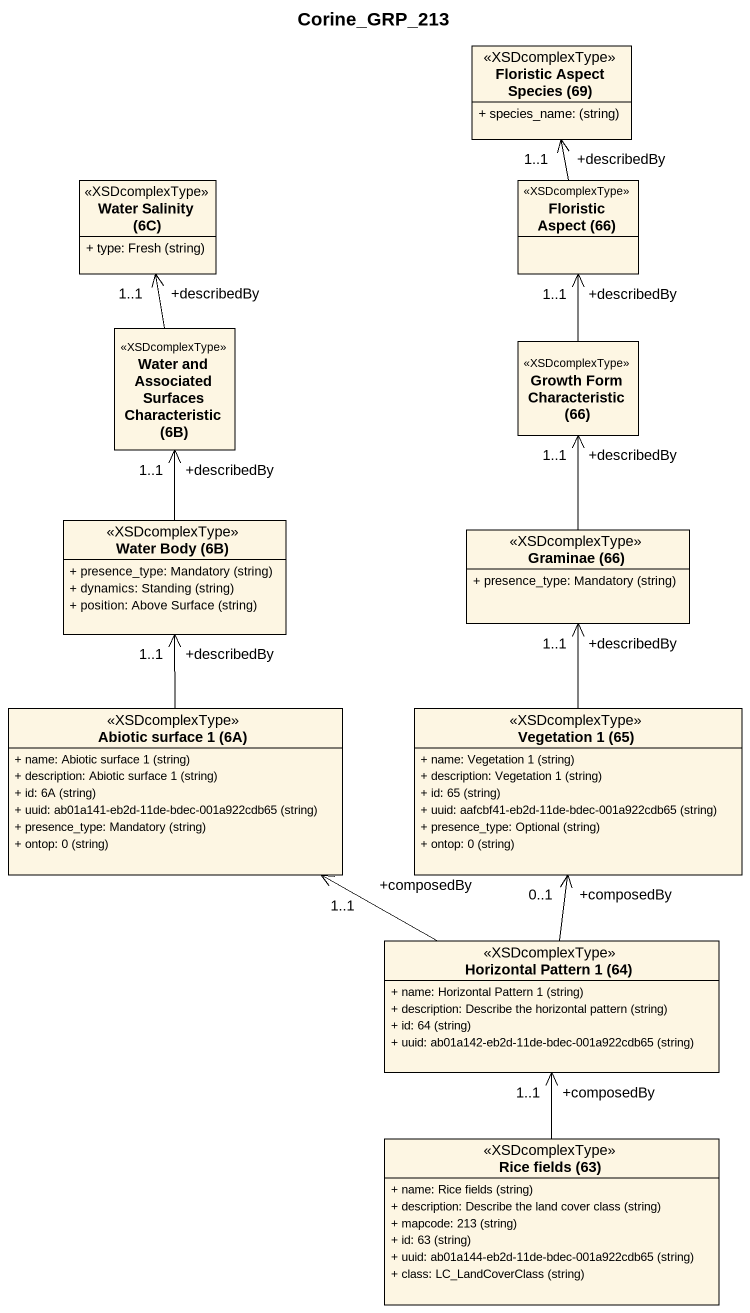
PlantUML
@startuml
title Corine_GRP_213
hide circle
hide empty members
skinparam classAttributeIconSize 0
class "Floristic Aspect Species (69)" as Floristic_Aspect_Species_69 <<XSDcomplexType>> {
  {field} + species_name: (string)
}
class "Water Salinity (6C)" as Water_Salinity_6C <<XSDcomplexType>> {
  {field} + type: Fresh (string)
}
class "Floristic Aspect (66)" as Floristic_Aspect_66 <<XSDcomplexType>>
class "Water and Associated Surfaces Characteristic (6B)" as Water_and_Associated <<XSDcomplexType>>
class "Growth Form Characteristic (66)" as Growth_Form_Characteristic <<XSDcomplexType>>
class "Water Body (6B)" as Water_Body_6B <<XSDcomplexType>> {
  {field} + presence_type: Mandatory (string)
  {field} + dynamics: Standing (string)
  {field} + position: Above Surface (string)
}
class "Graminae (66)" as Graminae_66 <<XSDcomplexType>> {
  {field} + presence_type: Mandatory (string)
}
class "Abiotic surface 1 (6A)" as Abiotic_surface_1_6A <<XSDcomplexType>> {
  {field} + name: Abiotic surface 1 (string)
  {field} + description: Abiotic surface 1 (string)
  {field} + id: 6A (string)
  {field} + uuid: ab01a141-eb2d-11de-bdec-001a922cdb65 (string)
  {field} + presence_type: Mandatory (string)
  {field} + ontop: 0 (string)
}
class "Vegetation 1 (65)" as Vegetation_1_65 <<XSDcomplexType>> {
  {field} + name: Vegetation 1 (string)
  {field} + description: Vegetation 1 (string)
  {field} + id: 65 (string)
  {field} + uuid: aafcbf41-eb2d-11de-bdec-001a922cdb65 (string)
  {field} + presence_type: Optional (string)
  {field} + ontop: 0 (string)
}
class "Horizontal Pattern 1 (64)" as Horizontal_Pattern_1_64 <<XSDcomplexType>> {
  {field} + name: Horizontal Pattern 1 (string)
  {field} + description: Describe the horizontal pattern (string)
  {field} + id: 64 (string)
  {field} + uuid: ab01a142-eb2d-11de-bdec-001a922cdb65 (string)
}
class "Rice fields (63)" as Rice_fields_63 <<XSDcomplexType>> {
  {field} + name: Rice fields (string)
  {field} + description: Describe the land cover class (string)
  {field} + mapcode: 213 (string)
  {field} + id: 63 (string)
  {field} + uuid: ab01a144-eb2d-11de-bdec-001a922cdb65 (string)
  {field} + class: LC_LandCoverClass (string)
}
Floristic_Aspect_66 -up-> "+describedBy\n1..1" Floristic_Aspect_Species_69
Water_and_Associated -up-> "+describedBy\n1..1" Water_Salinity_6C
Growth_Form_Characteristic -up-> "+describedBy\n1..1" Floristic_Aspect_66
Water_Body_6B -up-> "+describedBy\n1..1" Water_and_Associated
Graminae_66 -up-> "+describedBy\n1..1" Growth_Form_Characteristic
Abiotic_surface_1_6A -up-> "+describedBy\n1..1" Water_Body_6B
Vegetation_1_65 -up-> "+describedBy\n1..1" Graminae_66
Horizontal_Pattern_1_64 -left-> "+composedBy\n1..1" Abiotic_surface_1_6A
Horizontal_Pattern_1_64 -up-> "+composedBy\n0..1" Vegetation_1_65
Rice_fields_63 -up-> "+composedBy\n1..1" Horizontal_Pattern_1_64
@enduml
